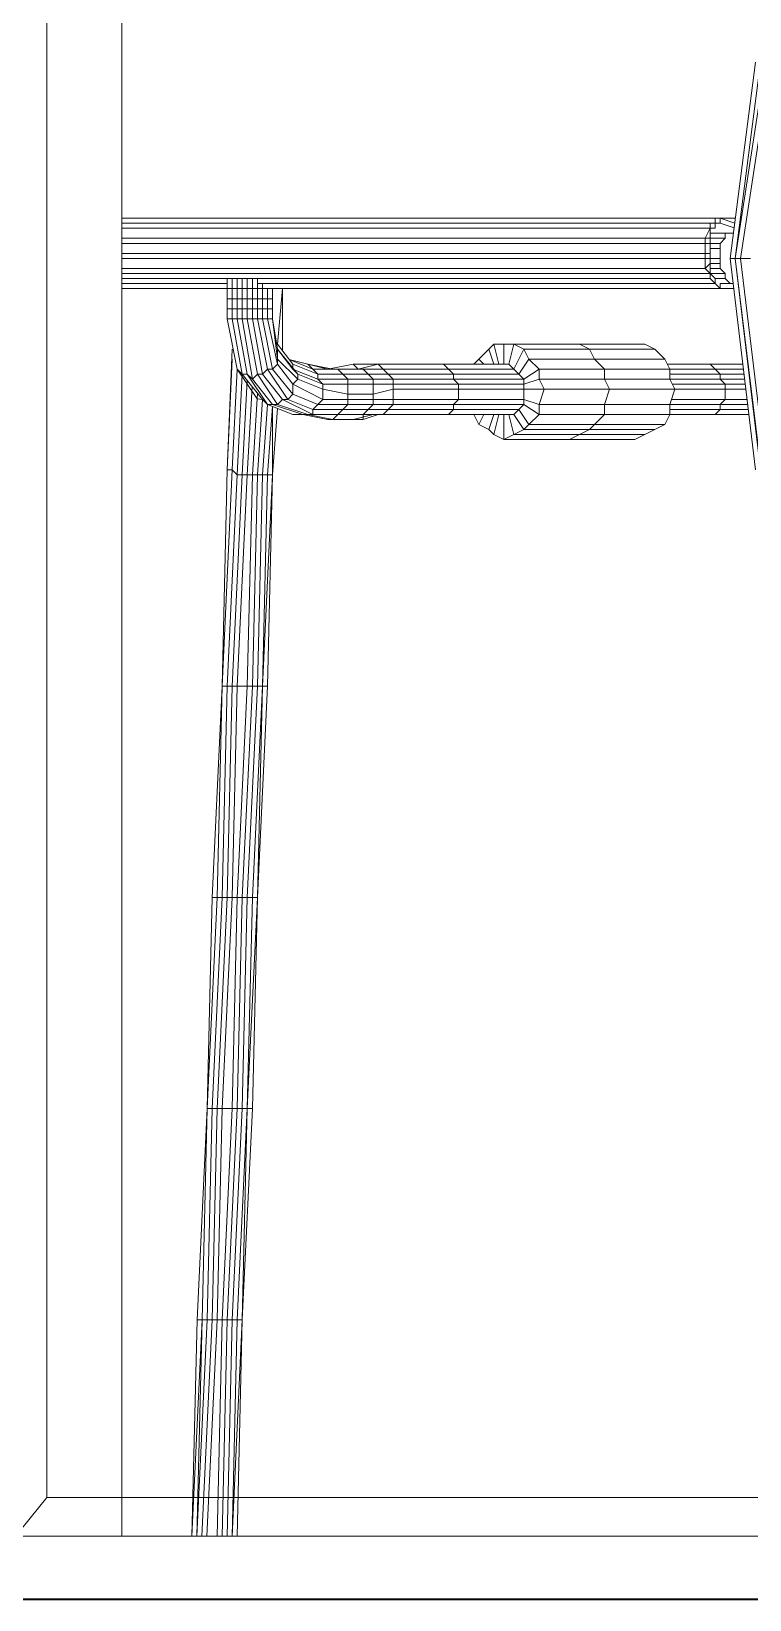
# Model space of a CAD drawing. Header units: inches. Extents: x 2013 to 15569, y -2551 to 2524.
# Drawn here: x 12828.8 to 12851.36, y 825.55 to 874.86 of the extents above; entities that cross this region are included whole.
import ezdxf

# ---------------------------------------------------------------- set-up
doc = ezdxf.new("R2010")
doc.units = ezdxf.units.IN
doc.header["$MEASUREMENT"] = 0
for name, color, linetype, lineweight in [('A-ELEV-PATT', 8, 'Continuous', 18), ('A-FURN', 8, 'Continuous', 18), ('A-SECT-MCUT', 7, 'Continuous', 35)]:
    doc.layers.add(name, color=color, linetype=linetype, lineweight=lineweight)

msp = doc.modelspace()

# ---------------------------------------------------------------- linework, layer by layer
at = {"layer": 'A-ELEV-PATT'}
msp.add_line((12829.278, 921.758), (12829.278, 828.758), dxfattribs=at)
at = {"layer": 'A-FURN', "lineweight": 0}
for p, q in [((12831.634, 827.549), (12831.634, 897.137)), ((12831.634, 897.137), (12831.634, 827.549)), ((12851.542, 873.885), (12850.753, 867.715)), ((12850.753, 867.715), (12851.542, 873.885)), ((12851.7, 873.885), (12850.911, 867.715)), ((12851.858, 873.885), (12850.911, 867.715)), ((12852.016, 873.885), (12851.069, 867.715)), ((12850.275, 868.982), (12831.634, 868.982)), ((12850.437, 868.982), (12831.634, 868.982)), ((12850.117, 868.824), (12831.634, 868.824)), ((12850.275, 868.824), (12831.634, 868.824)), ((12850.117, 868.824), (12850.117, 868.667)), ((12850.117, 868.824), (12850.275, 868.824)), ((12850.117, 868.667), (12850.117, 868.824)), ((12850.275, 868.824), (12850.275, 868.982)), ((12850.275, 868.982), (12850.437, 868.982)), ((12850.275, 868.824), (12850.275, 868.982)), ((12850.275, 868.667), (12850.275, 868.824)), ((12850.275, 868.667), (12850.275, 868.824)), ((12850.275, 868.824), (12850.437, 868.824)), ((12850.896, 868.83), (12850.437, 868.982)), ((12850.437, 868.824), (12850.437, 868.982)), ((12850.911, 868.982), (12850.437, 868.982)), ((12850.876, 868.678), (12850.437, 868.824)), ((12850.117, 868.667), (12831.634, 868.667)), ((12849.959, 868.351), (12831.634, 868.351)), ((12849.959, 868.351), (12850.117, 868.667)), ((12849.959, 868.351), (12850.117, 868.351)), ((12849.959, 868.188), (12849.959, 868.351)), ((12850.117, 868.667), (12850.117, 868.509)), ((12850.117, 868.509), (12850.117, 868.667)), ((12850.117, 868.667), (12850.275, 868.667)), ((12850.117, 868.351), (12850.117, 868.509)), ((12850.117, 868.509), (12850.595, 868.509)), ((12850.117, 868.509), (12850.855, 868.509)), ((12850.117, 868.509), (12850.855, 868.509)), ((12850.117, 868.188), (12850.117, 868.351)), ((12850.117, 868.351), (12850.595, 868.351)), ((12850.437, 868.188), (12850.595, 868.351)), ((12850.595, 868.509), (12850.855, 868.509)), ((12850.595, 868.351), (12850.595, 868.509)), ((12849.959, 868.188), (12831.634, 868.188)), ((12849.959, 867.873), (12831.634, 867.873)), ((12849.959, 868.188), (12850.117, 868.188)), ((12849.959, 867.873), (12849.959, 868.188)), ((12849.959, 867.873), (12849.959, 867.715)), ((12849.959, 867.873), (12850.117, 867.873)), ((12850.117, 867.873), (12850.117, 868.188)), ((12850.117, 868.188), (12850.437, 868.188)), ((12850.117, 868.03), (12850.437, 868.03)), ((12850.117, 867.715), (12850.117, 867.873)), ((12850.437, 868.03), (12850.437, 868.188)), ((12850.437, 867.715), (12850.437, 868.03)), ((12849.959, 867.715), (12831.634, 867.715)), ((12849.959, 867.399), (12831.634, 867.399)), ((12849.959, 867.715), (12849.959, 867.399)), ((12849.959, 867.715), (12850.117, 867.715)), ((12849.959, 867.399), (12850.117, 867.557)), ((12849.959, 867.399), (12850.117, 867.241)), ((12850.117, 867.557), (12850.117, 867.715)), ((12850.117, 867.715), (12850.437, 867.715)), ((12850.117, 867.399), (12850.117, 867.557)), ((12850.117, 867.557), (12850.437, 867.557)), ((12850.117, 867.241), (12850.117, 867.399)), ((12850.117, 867.241), (12850.117, 867.399)), ((12850.117, 867.399), (12850.437, 867.399)), ((12850.437, 867.715), (12850.437, 867.557)), ((12850.437, 867.399), (12850.437, 867.557)), ((12850.595, 867.241), (12850.437, 867.399)), ((12851.542, 861.075), (12850.753, 867.715)), ((12851.542, 861.075), (12850.753, 867.715)), ((12850.753, 867.715), (12850.911, 867.715)), ((12851.7, 861.075), (12850.911, 867.715)), ((12851.7, 861.233), (12850.911, 867.715)), ((12850.911, 867.715), (12851.069, 867.715)), ((12851.858, 861.233), (12851.069, 867.715)), ((12851.069, 867.715), (12851.384, 867.715)), ((12850.117, 867.241), (12831.634, 867.241)), ((12835.422, 867.083), (12831.634, 867.083)), ((12831.634, 866.925), (12834.949, 866.925)), ((12831.634, 866.925), (12834.949, 866.925)), ((12834.949, 866.768), (12834.949, 866.925)), ((12834.949, 866.925), (12834.949, 866.768)), ((12835.264, 867.083), (12835.107, 867.083)), ((12835.107, 866.768), (12835.107, 867.083)), ((12835.264, 866.768), (12835.264, 867.083)), ((12835.264, 867.083), (12835.269, 867.083)), ((12835.422, 867.083), (12835.264, 867.083)), ((12850.117, 867.083), (12835.422, 867.083)), ((12835.422, 867.083), (12835.427, 867.083)), ((12835.422, 866.768), (12835.422, 867.083)), ((12835.58, 867.083), (12835.422, 867.083)), ((12835.58, 867.083), (12835.585, 867.083)), ((12835.58, 866.768), (12835.58, 867.083)), ((12835.738, 867.083), (12835.58, 867.083)), ((12835.738, 866.768), (12835.738, 867.083)), ((12835.738, 867.083), (12835.743, 867.083)), ((12835.901, 866.768), (12835.901, 866.925)), ((12850.275, 866.925), (12835.901, 866.925)), ((12836.058, 866.768), (12836.058, 866.925)), ((12850.275, 866.925), (12836.058, 866.925)), ((12850.117, 867.241), (12850.117, 867.083)), ((12850.275, 867.083), (12850.117, 867.241)), ((12850.117, 867.083), (12850.117, 867.241)), ((12850.117, 867.241), (12850.595, 867.241)), ((12850.117, 867.083), (12850.275, 866.925)), ((12850.275, 866.925), (12850.275, 867.083)), ((12850.275, 866.925), (12850.275, 867.083)), ((12850.275, 867.083), (12850.595, 867.083)), ((12850.275, 866.925), (12850.437, 866.768)), ((12850.437, 866.925), (12850.442, 866.925)), ((12850.437, 866.768), (12850.437, 866.925)), ((12850.437, 866.925), (12850.753, 866.925)), ((12850.437, 866.925), (12850.753, 866.925)), ((12850.437, 866.925), (12850.595, 866.925)), ((12850.437, 866.768), (12850.437, 866.925)), ((12850.437, 866.925), (12850.847, 866.925)), ((12850.595, 867.083), (12850.595, 867.241)), ((12850.753, 866.925), (12850.595, 867.083)), ((12850.753, 866.925), (12850.758, 866.925)), ((12850.753, 866.925), (12850.758, 866.925)), ((12831.634, 866.768), (12834.949, 866.768)), ((12835.107, 866.768), (12834.949, 866.768)), ((12834.949, 866.452), (12834.949, 866.768)), ((12834.949, 866.768), (12834.949, 866.452)), ((12835.107, 866.452), (12834.949, 866.452)), ((12834.949, 866.136), (12834.949, 866.452)), ((12834.949, 866.452), (12834.949, 866.136)), ((12835.107, 866.452), (12835.107, 866.768)), ((12835.264, 866.768), (12835.107, 866.768)), ((12835.107, 866.136), (12835.107, 866.452)), ((12835.264, 866.452), (12835.107, 866.452)), ((12835.264, 866.452), (12835.264, 866.768)), ((12835.422, 866.768), (12835.264, 866.768)), ((12835.264, 866.136), (12835.264, 866.452)), ((12835.422, 866.452), (12835.264, 866.452)), ((12835.422, 866.452), (12835.422, 866.768)), ((12835.58, 866.768), (12835.422, 866.768)), ((12835.422, 866.136), (12835.422, 866.452)), ((12835.58, 866.452), (12835.422, 866.452)), ((12835.738, 866.768), (12835.58, 866.768)), ((12835.58, 866.452), (12835.58, 866.768)), ((12835.58, 866.136), (12835.58, 866.452)), ((12835.738, 866.452), (12835.58, 866.452)), ((12835.738, 866.452), (12835.738, 866.768)), ((12835.901, 866.768), (12835.738, 866.768)), ((12835.738, 866.136), (12835.738, 866.452)), ((12835.901, 866.452), (12835.738, 866.452)), ((12835.901, 866.452), (12835.901, 866.768)), ((12836.058, 866.768), (12835.901, 866.768)), ((12835.901, 866.136), (12835.901, 866.452)), ((12836.058, 866.452), (12835.901, 866.452)), ((12836.058, 866.452), (12836.058, 866.768)), ((12836.216, 866.768), (12836.058, 866.768)), ((12836.058, 866.136), (12836.058, 866.452)), ((12836.216, 866.452), (12836.058, 866.452)), ((12836.216, 866.452), (12836.216, 866.768)), ((12836.374, 866.768), (12836.216, 866.768)), ((12836.216, 866.768), (12836.221, 866.768)), ((12850.437, 866.768), (12836.216, 866.768)), ((12836.216, 866.136), (12836.216, 866.452)), ((12836.374, 866.452), (12836.216, 866.452)), ((12836.374, 866.768), (12836.379, 866.768)), ((12836.374, 866.768), (12836.379, 866.768)), ((12836.374, 866.768), (12836.379, 866.768)), ((12836.374, 866.452), (12836.374, 866.768)), ((12836.374, 866.452), (12836.374, 866.768)), ((12836.374, 866.452), (12836.374, 866.768)), ((12836.374, 866.136), (12836.374, 866.452)), ((12836.374, 866.136), (12836.374, 866.452)), ((12836.374, 866.136), (12836.374, 866.452)), ((12836.532, 865.026), (12836.69, 866.768)), ((12836.69, 866.768), (12836.532, 865.026)), ((12836.69, 864.816), (12836.69, 866.768)), ((12850.437, 866.768), (12850.866, 866.768)), ((12835.107, 866.136), (12834.949, 866.136)), ((12834.949, 865.816), (12834.949, 866.136)), ((12834.949, 866.136), (12834.949, 865.816)), ((12835.107, 865.816), (12835.107, 866.136)), ((12835.264, 866.136), (12835.107, 866.136)), ((12835.264, 865.816), (12835.264, 866.136)), ((12835.422, 866.136), (12835.264, 866.136)), ((12835.422, 865.816), (12835.422, 866.136)), ((12835.58, 866.136), (12835.422, 866.136)), ((12835.58, 865.816), (12835.58, 866.136)), ((12835.738, 866.136), (12835.58, 866.136)), ((12835.738, 865.816), (12835.738, 866.136)), ((12835.901, 866.136), (12835.738, 866.136)), ((12836.058, 866.136), (12835.901, 866.136)), ((12835.901, 865.816), (12835.901, 866.136)), ((12836.058, 865.816), (12836.058, 866.136)), ((12836.216, 866.136), (12836.058, 866.136)), ((12836.216, 865.816), (12836.216, 866.136)), ((12836.374, 866.136), (12836.216, 866.136)), ((12836.374, 865.816), (12836.374, 866.136)), ((12836.374, 865.816), (12836.374, 866.136)), ((12836.374, 865.816), (12836.374, 866.136)), ((12834.949, 865.816), (12834.953, 865.816)), ((12834.949, 865.816), (12835.264, 864.237)), ((12834.949, 865.816), (12835.264, 864.237)), ((12835.107, 865.816), (12834.949, 865.816)), ((12835.264, 865.816), (12835.107, 865.816)), ((12835.107, 865.816), (12835.422, 864.079)), ((12835.422, 865.816), (12835.264, 865.816)), ((12835.264, 865.816), (12835.58, 864.079)), ((12835.58, 865.816), (12835.422, 865.816)), ((12835.422, 865.816), (12835.738, 863.921)), ((12835.738, 865.816), (12835.58, 865.816)), ((12835.58, 865.816), (12835.901, 864.079)), ((12835.738, 865.816), (12836.058, 864.079)), ((12835.901, 865.816), (12835.738, 865.816)), ((12836.058, 865.816), (12835.901, 865.816)), ((12835.901, 865.816), (12836.216, 864.237)), ((12836.216, 865.816), (12836.058, 865.816)), ((12836.058, 865.816), (12836.374, 864.237)), ((12836.216, 865.816), (12836.374, 865.816)), ((12836.216, 865.816), (12836.532, 864.395)), ((12836.532, 864.869), (12836.374, 865.816)), ((12836.374, 865.816), (12836.532, 864.869)), ((12836.374, 865.816), (12836.532, 864.553)), ((12837.006, 864.395), (12836.532, 865.026)), ((12843.167, 864.869), (12843.324, 865.026)), ((12843.324, 865.026), (12843.482, 864.395)), ((12843.324, 865.026), (12843.64, 865.026)), ((12845.697, 865.026), (12843.64, 865.026)), ((12843.64, 865.026), (12843.64, 864.395)), ((12843.64, 865.026), (12843.956, 865.026)), ((12843.956, 865.026), (12843.798, 864.395)), ((12846.013, 865.026), (12843.956, 865.026)), ((12843.956, 865.026), (12844.271, 864.869)), ((12845.697, 865.026), (12846.013, 865.026)), ((12847.749, 865.026), (12845.697, 865.026)), ((12846.013, 865.026), (12846.328, 864.869)), ((12848.065, 865.026), (12846.013, 865.026)), ((12848.065, 865.026), (12847.749, 865.026)), ((12848.38, 864.869), (12848.065, 865.026)), ((12835.107, 864.869), (12834.949, 861.075)), ((12835.107, 864.553), (12834.949, 861.075)), ((12836.532, 864.395), (12836.374, 864.237)), ((12837.006, 864.237), (12836.532, 864.869)), ((12837.163, 864.079), (12836.532, 864.869)), ((12836.532, 864.869), (12836.537, 864.869)), ((12836.532, 864.869), (12836.532, 864.553)), ((12836.532, 864.553), (12837.163, 863.921)), ((12836.532, 864.553), (12836.532, 864.395)), ((12836.532, 864.395), (12837.006, 863.764)), ((12837.479, 864.395), (12836.896, 864.541)), ((12837.637, 864.237), (12836.896, 864.541)), ((12837.006, 864.395), (12837.006, 864.277)), ((12837.795, 864.079), (12837.006, 864.395)), ((12838.268, 864.237), (12837.479, 864.395)), ((12838.11, 864.237), (12837.479, 864.395)), ((12837.479, 864.395), (12837.637, 864.237)), ((12838.9, 864.395), (12838.11, 864.237)), ((12838.9, 864.395), (12839.058, 864.237)), ((12839.531, 864.395), (12838.9, 864.395)), ((12839.689, 864.395), (12839.058, 864.237)), ((12841.588, 864.395), (12839.531, 864.395)), ((12839.531, 864.395), (12839.689, 864.395)), ((12841.746, 864.395), (12839.689, 864.395)), ((12839.689, 864.395), (12839.847, 864.237)), ((12841.588, 864.395), (12841.746, 864.395)), ((12843.64, 864.395), (12841.588, 864.395)), ((12841.746, 864.395), (12841.904, 864.237)), ((12843.798, 864.395), (12841.746, 864.395)), ((12842.693, 864.395), (12842.851, 864.553)), ((12842.851, 864.553), (12843.167, 864.869)), ((12842.851, 864.553), (12843.009, 864.395)), ((12843.167, 864.869), (12843.324, 864.395)), ((12843.64, 864.395), (12843.798, 864.395)), ((12843.798, 864.395), (12843.956, 864.237)), ((12844.271, 864.869), (12843.956, 864.237)), ((12844.429, 864.553), (12844.114, 864.079)), ((12846.328, 864.869), (12844.271, 864.869)), ((12844.271, 864.869), (12844.429, 864.553)), ((12846.486, 864.553), (12844.429, 864.553)), ((12844.429, 864.553), (12844.745, 864.237)), ((12846.328, 864.869), (12846.486, 864.553)), ((12848.38, 864.869), (12846.328, 864.869)), ((12846.486, 864.553), (12846.802, 864.237)), ((12848.696, 864.553), (12846.486, 864.553)), ((12848.696, 864.553), (12848.38, 864.869)), ((12848.854, 864.237), (12848.696, 864.553)), ((12850.117, 864.395), (12848.775, 864.395)), ((12849.959, 864.395), (12848.775, 864.395)), ((12851.069, 864.395), (12849.959, 864.395)), ((12850.117, 864.395), (12849.959, 864.395)), ((12851.148, 864.395), (12850.117, 864.395)), ((12850.275, 864.237), (12850.117, 864.395)), ((12835.264, 864.237), (12835.107, 861.075)), ((12835.264, 864.237), (12835.891, 863.3)), ((12835.422, 864.079), (12835.264, 864.237)), ((12835.422, 864.079), (12835.264, 860.917)), ((12835.422, 864.079), (12836.058, 863.285)), ((12835.58, 864.079), (12835.422, 864.079)), ((12835.738, 863.921), (12835.58, 864.079)), ((12835.58, 864.079), (12836.216, 863.127)), ((12835.901, 864.079), (12835.738, 863.921)), ((12835.738, 863.921), (12836.374, 863.127)), ((12836.058, 864.079), (12835.901, 864.079)), ((12835.901, 864.079), (12836.532, 863.127)), ((12836.216, 864.237), (12836.058, 864.079)), ((12836.058, 864.079), (12836.69, 863.285)), ((12836.216, 864.237), (12836.848, 863.285)), ((12836.374, 864.237), (12836.216, 864.237)), ((12836.374, 864.237), (12837.006, 863.448)), ((12837.006, 864.237), (12837.163, 864.079)), ((12837.163, 863.921), (12837.006, 863.764)), ((12837.795, 863.921), (12837.052, 864.219)), ((12837.953, 863.764), (12837.163, 864.079)), ((12837.163, 863.921), (12837.163, 864.079)), ((12837.163, 863.921), (12837.953, 863.606)), ((12838.426, 864.237), (12837.637, 864.237)), ((12837.637, 864.237), (12837.795, 864.079)), ((12838.584, 864.079), (12837.795, 864.079)), ((12837.795, 864.079), (12837.795, 863.921)), ((12837.795, 863.921), (12837.953, 863.764)), ((12838.742, 863.921), (12837.795, 863.921)), ((12838.11, 864.237), (12838.268, 864.237)), ((12838.268, 864.237), (12838.426, 864.237)), ((12839.058, 864.237), (12838.268, 864.237)), ((12838.426, 864.237), (12838.584, 864.079)), ((12839.215, 864.237), (12838.426, 864.237)), ((12838.584, 864.079), (12838.742, 863.921)), ((12839.373, 864.079), (12838.584, 864.079)), ((12838.742, 863.921), (12838.742, 863.764)), ((12839.531, 863.921), (12838.742, 863.921)), ((12839.058, 864.237), (12839.215, 864.237)), ((12839.215, 864.237), (12839.373, 864.079)), ((12839.847, 864.237), (12839.215, 864.237)), ((12839.373, 864.079), (12839.531, 863.921)), ((12840.005, 864.079), (12839.373, 864.079)), ((12840.163, 863.921), (12839.531, 863.921)), ((12839.531, 863.921), (12839.531, 863.764)), ((12841.904, 864.237), (12839.847, 864.237)), ((12839.847, 864.237), (12840.005, 864.079)), ((12842.062, 864.079), (12840.005, 864.079)), ((12840.005, 864.079), (12840.163, 863.921)), ((12842.062, 863.921), (12840.163, 863.921)), ((12840.163, 863.921), (12840.163, 863.764)), ((12841.904, 864.237), (12842.062, 864.079)), ((12843.956, 864.237), (12841.904, 864.237)), ((12842.062, 864.079), (12842.062, 863.921)), ((12844.114, 864.079), (12842.062, 864.079)), ((12844.271, 863.921), (12842.062, 863.921)), ((12842.062, 863.921), (12842.219, 863.764)), ((12843.956, 864.237), (12844.114, 864.079)), ((12844.114, 864.079), (12844.271, 863.921)), ((12844.745, 864.237), (12844.271, 863.921)), ((12844.271, 863.921), (12844.271, 863.764)), ((12844.745, 863.921), (12844.271, 863.764)), ((12846.802, 864.237), (12844.745, 864.237)), ((12844.745, 864.237), (12844.745, 863.921)), ((12846.802, 863.921), (12844.745, 863.921)), ((12844.745, 863.921), (12844.903, 863.606)), ((12846.802, 864.237), (12846.802, 863.921)), ((12848.854, 864.237), (12846.802, 864.237)), ((12846.802, 863.921), (12846.96, 863.606)), ((12848.854, 863.921), (12846.802, 863.921)), ((12848.854, 863.921), (12848.854, 864.237)), ((12850.275, 864.237), (12848.854, 864.237)), ((12850.437, 864.079), (12848.854, 864.079)), ((12849.012, 863.606), (12848.854, 863.921)), ((12850.437, 863.921), (12848.854, 863.921)), ((12851.166, 864.237), (12850.275, 864.237)), ((12850.437, 864.079), (12850.275, 864.237)), ((12851.185, 864.079), (12850.437, 864.079)), ((12850.437, 863.921), (12850.437, 864.079)), ((12851.204, 863.921), (12850.437, 863.921)), ((12850.595, 863.764), (12850.437, 863.921)), ((12835.578, 863.885), (12835.422, 860.917)), ((12835.734, 863.69), (12835.58, 860.917)), ((12835.903, 863.48), (12835.738, 860.917)), ((12837.006, 863.448), (12836.848, 863.285)), ((12837.006, 863.764), (12837.006, 863.448)), ((12837.006, 863.764), (12837.953, 863.285)), ((12837.006, 863.448), (12837.795, 863.127)), ((12837.953, 863.606), (12837.953, 863.764)), ((12838.742, 863.764), (12837.953, 863.764)), ((12837.953, 863.606), (12837.953, 863.285)), ((12837.953, 863.606), (12838.742, 863.448)), ((12838.742, 863.448), (12838.742, 863.764)), ((12839.531, 863.764), (12838.742, 863.764)), ((12838.742, 863.285), (12838.742, 863.448)), ((12839.531, 863.448), (12838.742, 863.448)), ((12840.163, 863.764), (12839.531, 863.764)), ((12839.531, 863.764), (12839.531, 863.448)), ((12840.163, 863.606), (12839.531, 863.448)), ((12839.531, 863.285), (12839.531, 863.448)), ((12842.219, 863.764), (12840.163, 863.764)), ((12840.163, 863.764), (12840.163, 863.606)), ((12842.219, 863.606), (12840.163, 863.606)), ((12840.163, 863.285), (12840.163, 863.606)), ((12842.219, 863.764), (12842.219, 863.606)), ((12844.271, 863.764), (12842.219, 863.764)), ((12842.219, 863.285), (12842.219, 863.606)), ((12844.271, 863.606), (12842.219, 863.606)), ((12844.271, 863.764), (12844.271, 863.606)), ((12844.903, 863.606), (12844.271, 863.606)), ((12844.271, 863.285), (12844.271, 863.606)), ((12844.903, 863.606), (12844.745, 863.127)), ((12846.96, 863.606), (12844.903, 863.606)), ((12846.802, 863.127), (12846.96, 863.606)), ((12849.012, 863.606), (12846.96, 863.606)), ((12848.854, 863.127), (12849.012, 863.606)), ((12848.933, 863.764), (12850.595, 863.764)), ((12850.595, 863.606), (12849.012, 863.606)), ((12851.223, 863.764), (12850.595, 863.764)), ((12850.595, 863.606), (12850.595, 863.764)), ((12851.241, 863.606), (12850.595, 863.606)), ((12850.595, 863.285), (12850.595, 863.606)), ((12836.058, 863.285), (12835.891, 863.3)), ((12836.058, 863.285), (12835.901, 860.917)), ((12836.216, 863.127), (12836.058, 863.285)), ((12836.216, 863.127), (12836.058, 860.917)), ((12836.374, 863.127), (12836.216, 863.127)), ((12836.216, 863.127), (12837.006, 862.812)), ((12836.37, 863.066), (12836.216, 860.917)), ((12836.374, 860.917), (12836.37, 863.066)), ((12836.532, 863.127), (12836.374, 863.127)), ((12836.374, 863.127), (12837.321, 862.812)), ((12836.532, 863.001), (12836.374, 860.917)), ((12836.374, 860.917), (12836.532, 863.001)), ((12836.69, 863.285), (12836.532, 863.127)), ((12836.532, 863.127), (12837.479, 862.812)), ((12836.848, 863.285), (12836.69, 863.285)), ((12836.69, 863.285), (12837.637, 862.812)), ((12836.848, 863.285), (12837.637, 862.97)), ((12837.795, 863.127), (12837.637, 862.97)), ((12837.637, 862.97), (12837.637, 862.812)), ((12837.637, 862.97), (12838.584, 862.97)), ((12837.953, 863.285), (12837.795, 863.127)), ((12837.795, 863.127), (12838.742, 863.127)), ((12837.953, 863.285), (12838.742, 863.285)), ((12838.584, 862.97), (12838.426, 862.812)), ((12838.742, 863.127), (12838.584, 862.97)), ((12838.584, 862.97), (12839.373, 862.97)), ((12838.742, 863.285), (12838.742, 863.127)), ((12838.742, 863.285), (12839.531, 863.285)), ((12838.742, 863.127), (12839.531, 863.127)), ((12839.373, 862.97), (12839.215, 862.812)), ((12839.531, 863.127), (12839.373, 862.97)), ((12839.373, 862.97), (12840.005, 862.97)), ((12839.531, 863.285), (12839.531, 863.127)), ((12839.531, 863.285), (12840.163, 863.285)), ((12839.531, 863.127), (12840.163, 863.127)), ((12840.005, 862.97), (12839.847, 862.812)), ((12840.163, 863.127), (12840.005, 862.97)), ((12840.005, 862.97), (12842.062, 862.97)), ((12840.163, 863.285), (12842.219, 863.285)), ((12840.163, 863.285), (12840.163, 863.127)), ((12840.163, 863.127), (12842.062, 863.127)), ((12842.062, 862.97), (12841.904, 862.812)), ((12842.219, 863.285), (12842.062, 863.127)), ((12842.062, 863.127), (12842.062, 862.97)), ((12842.062, 863.127), (12844.271, 863.127)), ((12842.062, 862.97), (12844.114, 862.97)), ((12842.219, 863.285), (12844.271, 863.285)), ((12844.114, 862.97), (12843.956, 862.812)), ((12844.271, 863.127), (12844.114, 862.97)), ((12844.429, 862.496), (12844.114, 862.97)), ((12844.745, 863.127), (12844.271, 863.285)), ((12844.271, 863.285), (12844.271, 863.127)), ((12844.745, 862.812), (12844.271, 863.127)), ((12844.745, 863.127), (12846.802, 863.127)), ((12844.745, 863.127), (12844.745, 862.812)), ((12846.802, 863.127), (12846.802, 862.812)), ((12848.854, 863.127), (12846.802, 863.127)), ((12848.854, 862.812), (12848.854, 863.127)), ((12850.437, 863.127), (12848.854, 863.127)), ((12850.437, 862.97), (12848.854, 862.97)), ((12850.595, 863.285), (12848.906, 863.285)), ((12850.275, 862.812), (12850.437, 862.97)), ((12850.437, 863.127), (12850.595, 863.285)), ((12850.437, 862.97), (12850.437, 863.127)), ((12851.298, 863.127), (12850.437, 863.127)), ((12851.317, 862.97), (12850.437, 862.97)), ((12851.28, 863.285), (12850.595, 863.285)), ((12837.321, 862.812), (12837.006, 862.812)), ((12837.321, 862.812), (12838.11, 862.654)), ((12837.479, 862.812), (12837.321, 862.812)), ((12837.479, 862.812), (12838.268, 862.654)), ((12837.637, 862.812), (12837.479, 862.812)), ((12837.637, 862.812), (12838.426, 862.812)), ((12838.268, 862.654), (12838.11, 862.654)), ((12838.11, 862.654), (12838.9, 862.654)), ((12838.426, 862.812), (12838.268, 862.654)), ((12838.268, 862.654), (12839.215, 862.654)), ((12838.426, 862.812), (12839.215, 862.812)), ((12838.9, 862.654), (12839.531, 862.812)), ((12839.215, 862.654), (12838.9, 862.654)), ((12839.215, 862.812), (12839.847, 862.812)), ((12839.215, 862.654), (12839.689, 862.812)), ((12839.215, 862.812), (12839.215, 862.654)), ((12839.689, 862.812), (12839.531, 862.812)), ((12839.531, 862.812), (12841.588, 862.812)), ((12839.847, 862.812), (12839.689, 862.812)), ((12839.689, 862.812), (12841.746, 862.812)), ((12839.847, 862.812), (12841.904, 862.812)), ((12841.588, 862.812), (12843.64, 862.812)), ((12841.746, 862.812), (12841.588, 862.812)), ((12841.746, 862.812), (12843.798, 862.812)), ((12841.904, 862.812), (12841.746, 862.812)), ((12841.904, 862.812), (12843.956, 862.812)), ((12842.851, 862.496), (12842.693, 862.812)), ((12843.009, 862.812), (12842.851, 862.496)), ((12843.167, 862.338), (12842.851, 862.496)), ((12843.324, 862.812), (12843.167, 862.338)), ((12843.482, 862.812), (12843.324, 862.18)), ((12843.64, 862.812), (12843.64, 862.022)), ((12843.798, 862.812), (12843.64, 862.812)), ((12843.798, 862.812), (12843.956, 862.18)), ((12843.956, 862.812), (12843.798, 862.812)), ((12843.956, 862.812), (12844.271, 862.338)), ((12844.271, 862.338), (12844.429, 862.496)), ((12844.745, 862.812), (12844.429, 862.496)), ((12844.429, 862.496), (12846.486, 862.496)), ((12844.745, 862.812), (12846.802, 862.812)), ((12846.486, 862.496), (12846.328, 862.338)), ((12846.802, 862.812), (12846.486, 862.496)), ((12848.696, 862.496), (12846.486, 862.496)), ((12848.854, 862.812), (12846.802, 862.812)), ((12848.38, 862.338), (12848.696, 862.496)), ((12848.696, 862.496), (12848.854, 862.812)), ((12848.696, 862.812), (12849.959, 862.812)), ((12850.117, 862.812), (12848.696, 862.812)), ((12848.696, 862.812), (12848.696, 862.812)), ((12850.275, 862.812), (12848.854, 862.812)), ((12849.959, 862.812), (12850.117, 862.812)), ((12849.959, 862.812), (12851.336, 862.812)), ((12850.117, 862.812), (12850.275, 862.812)), ((12851.336, 862.812), (12850.117, 862.812)), ((12851.336, 862.812), (12850.275, 862.812)), ((12843.324, 862.18), (12843.167, 862.338)), ((12843.64, 862.022), (12843.324, 862.18)), ((12843.956, 862.18), (12843.64, 862.022)), ((12843.64, 862.022), (12845.697, 862.022)), ((12844.271, 862.338), (12843.956, 862.18)), ((12843.956, 862.18), (12846.013, 862.18)), ((12844.271, 862.338), (12846.328, 862.338)), ((12846.013, 862.18), (12845.697, 862.022)), ((12845.697, 862.022), (12847.749, 862.022)), ((12846.328, 862.338), (12846.013, 862.18)), ((12848.065, 862.18), (12846.013, 862.18)), ((12848.38, 862.338), (12846.328, 862.338)), ((12847.749, 862.022), (12848.065, 862.18)), ((12848.065, 862.18), (12848.38, 862.338)), ((12834.949, 861.075), (12834.791, 854.273)), ((12835.107, 861.075), (12834.791, 854.273)), ((12834.949, 861.075), (12834.791, 854.273)), ((12835.107, 861.075), (12834.949, 861.075)), ((12835.264, 860.917), (12835.107, 861.075)), ((12835.264, 860.917), (12834.949, 854.273)), ((12835.422, 860.917), (12835.107, 854.273)), ((12835.58, 860.917), (12835.264, 854.273)), ((12835.422, 860.917), (12835.264, 860.917)), ((12835.58, 860.917), (12835.422, 860.917)), ((12835.738, 860.917), (12835.58, 860.917)), ((12835.738, 860.917), (12835.58, 854.273)), ((12835.901, 860.917), (12835.738, 860.917)), ((12835.901, 860.917), (12835.738, 854.273)), ((12836.058, 860.917), (12835.901, 860.917)), ((12836.058, 860.917), (12835.901, 854.273)), ((12836.374, 860.917), (12836.058, 854.273)), ((12836.058, 854.273), (12836.216, 860.917)), ((12836.216, 860.917), (12836.058, 860.917)), ((12836.216, 854.273), (12836.374, 860.917)), ((12836.216, 854.273), (12836.374, 860.917)), ((12836.216, 860.917), (12836.374, 860.917)), ((12834.791, 854.273), (12834.475, 847.629)), ((12834.791, 854.273), (12834.475, 847.629)), ((12834.791, 854.273), (12834.633, 847.629)), ((12834.949, 854.273), (12834.791, 847.629)), ((12834.791, 854.273), (12834.796, 854.273)), ((12834.949, 854.273), (12834.791, 854.273)), ((12835.107, 854.273), (12834.949, 847.629)), ((12835.107, 854.273), (12834.949, 854.273)), ((12835.264, 854.273), (12835.107, 847.629)), ((12835.264, 854.273), (12835.107, 854.273)), ((12835.58, 854.273), (12835.264, 847.629)), ((12835.58, 854.273), (12835.264, 854.273)), ((12835.738, 854.273), (12835.422, 847.629)), ((12835.738, 854.273), (12835.58, 854.273)), ((12835.901, 854.273), (12835.58, 847.629)), ((12835.901, 854.273), (12835.738, 854.273)), ((12836.058, 854.273), (12835.738, 847.629)), ((12835.901, 847.629), (12836.216, 854.273)), ((12835.901, 847.629), (12836.216, 854.273)), ((12836.058, 854.273), (12835.901, 854.273)), ((12835.901, 847.629), (12836.058, 854.273)), ((12836.216, 854.273), (12836.058, 854.273)), ((12836.058, 854.273), (12836.063, 854.273)), ((12834.633, 847.629), (12834.317, 840.99)), ((12834.475, 847.629), (12834.317, 840.99)), ((12834.475, 847.629), (12834.317, 840.99)), ((12834.791, 847.629), (12834.475, 840.99)), ((12834.633, 847.629), (12834.475, 847.629)), ((12834.791, 847.629), (12834.633, 847.629)), ((12834.949, 847.629), (12834.633, 840.99)), ((12834.949, 847.629), (12834.791, 847.629)), ((12835.107, 847.629), (12834.791, 840.99)), ((12835.107, 847.629), (12834.949, 847.629)), ((12835.264, 847.629), (12835.107, 847.629)), ((12835.264, 847.629), (12835.107, 840.99)), ((12835.422, 847.629), (12835.264, 847.629)), ((12835.422, 847.629), (12835.264, 840.99)), ((12835.58, 847.629), (12835.422, 847.629)), ((12835.58, 847.629), (12835.422, 840.99)), ((12835.901, 847.629), (12835.58, 840.99)), ((12835.58, 840.99), (12835.738, 847.629)), ((12835.738, 847.629), (12835.58, 847.629)), ((12835.738, 847.629), (12835.901, 847.629)), ((12835.738, 840.99), (12835.901, 847.629)), ((12835.738, 840.99), (12835.901, 847.629)), ((12834.317, 840.99), (12834.002, 834.346)), ((12834.317, 840.99), (12834.159, 834.346)), ((12834.317, 840.99), (12834.159, 834.346)), ((12834.475, 840.99), (12834.317, 840.99)), ((12834.475, 840.99), (12834.317, 834.346)), ((12834.633, 840.99), (12834.475, 840.99)), ((12834.633, 840.99), (12834.475, 834.346)), ((12834.791, 840.99), (12834.633, 840.99)), ((12834.791, 840.99), (12834.633, 834.346)), ((12835.107, 840.99), (12834.791, 840.99)), ((12835.107, 840.99), (12834.791, 834.346)), ((12835.264, 840.99), (12834.949, 834.346)), ((12835.264, 840.99), (12835.107, 840.99)), ((12835.422, 840.99), (12835.107, 834.346)), ((12835.422, 840.99), (12835.264, 840.99)), ((12835.58, 840.99), (12835.264, 834.346)), ((12835.422, 834.346), (12835.738, 840.99)), ((12835.422, 834.346), (12835.738, 840.99)), ((12835.58, 840.99), (12835.422, 840.99)), ((12835.422, 834.346), (12835.58, 840.99)), ((12835.58, 840.99), (12835.585, 840.99)), ((12835.738, 840.99), (12835.58, 840.99)), ((12833.836, 827.549), (12834.159, 834.346)), ((12834.002, 834.346), (12833.836, 827.549)), ((12833.994, 827.549), (12834.159, 834.346)), ((12833.994, 827.549), (12834.317, 834.346)), ((12834.159, 834.346), (12834.002, 834.346)), ((12834.475, 834.346), (12834.152, 827.549)), ((12834.317, 834.346), (12834.159, 834.346)), ((12834.633, 834.346), (12834.31, 827.549)), ((12834.475, 834.346), (12834.317, 834.346)), ((12834.633, 834.346), (12834.475, 834.346)), ((12834.791, 834.346), (12834.629, 827.549)), ((12834.791, 834.346), (12834.633, 834.346)), ((12834.949, 834.346), (12834.787, 827.549)), ((12834.949, 834.346), (12834.791, 834.346)), ((12835.107, 834.346), (12834.945, 827.549)), ((12835.107, 834.346), (12834.949, 834.346)), ((12835.422, 834.346), (12835.099, 827.549)), ((12835.099, 827.549), (12835.264, 834.346)), ((12835.264, 834.346), (12835.107, 834.346)), ((12835.257, 827.549), (12835.422, 834.346)), ((12835.257, 827.549), (12835.422, 834.346)), ((12835.264, 834.346), (12835.422, 834.346)), ((12828.314, 827.549), (12831.634, 827.549)), ((12831.634, 827.549), (12828.314, 827.549)), ((12833.994, 827.549), (12833.836, 827.549)), ((12834.152, 827.549), (12833.994, 827.549)), ((12834.152, 827.549), (12834.31, 827.549)), ((12834.629, 827.549), (12834.31, 827.549)), ((12835.257, 827.549), (12835.099, 827.549)), ((12835.099, 827.549), (12835.099, 827.549))]:
    msp.add_line(p, q, dxfattribs=at)
at = {"layer": 'A-FURN'}
for p, q in [((12834.949, 866.925), (12834.949, 867.083)), ((12835.901, 866.925), (12835.901, 867.083)), ((12829.278, 828.758), (12826.687, 825.549)), ((12901.387, 828.758), (12829.278, 828.758)), ((12936.47, 827.549), (12672.039, 827.549)), ((12835.099, 827.549), (12834.629, 827.549)), ((12903.938, 825.549), (12743.938, 825.549))]:
    msp.add_line(p, q, dxfattribs=at)
at = {"layer": 'A-SECT-MCUT'}
msp.add_line((13622.739, 825.549), (12552.503, 825.549), dxfattribs=at)
msp.add_line((13622.739, 825.549), (12552.503, 825.549), dxfattribs=at)

doc.saveas('drawing.dxf')
